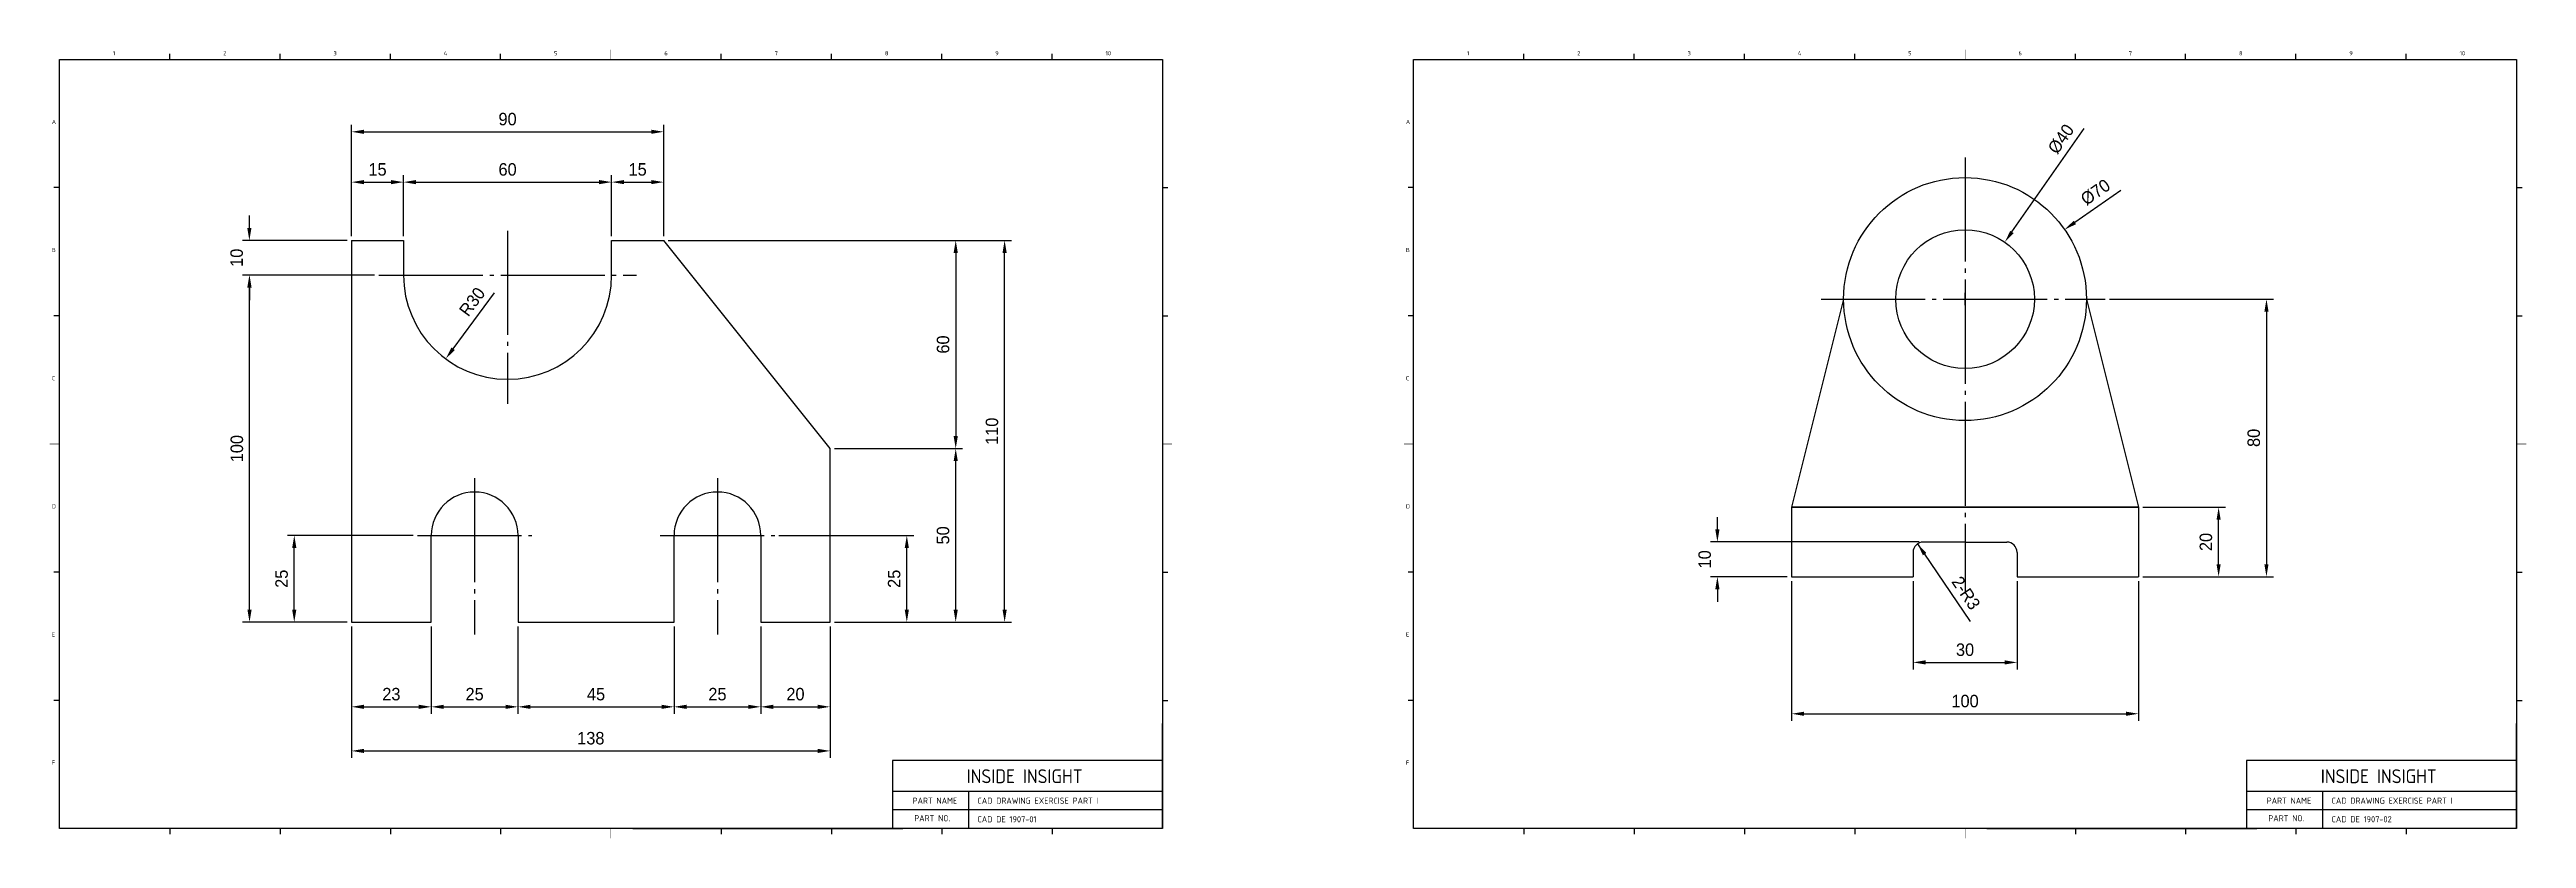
# Model space of a CAD drawing. Header units: inches. Extents: x 328 to 12229, y 132 to 477.
# Drawn here: x 328 to 1042, y 138 to 365 of the extents above; entities that cross this region are included whole.
import ezdxf

# ---------------------------------------------------------------- set-up
doc = ezdxf.new("R2010")
doc.units = ezdxf.units.IN
doc.header["$MEASUREMENT"] = 0
for name, pattern in [('C1', [3.52, 3, -0.2, 0.12, -0.2]), ('C2', [7.05, 6, -0.4, 0.25, -0.4]), ('D2', [11.2, 8, -0.8, 0.4, -0.8, 0.4, -0.8])]:
    doc.linetypes.add(name, pattern=pattern)
doc.layers.add('1', color=1, linetype='C2')
doc.layers.add('3', color=3, linetype='D2')
doc.styles.add('A', font='GENISO', dxfattribs={"bigfont": 'WHGTXT'})
doc.styles.get("Standard").update_dxf_attribs({"font": 'gulim.ttc'})
doc.dimstyles.new('inside insight', dxfattribs={"dimscale": 20, "dimtxt": 0.18, "dimasz": 0.18, "dimexe": 0.1, "dimexo": 0.0625, "dimgap": 0.09, "dimtad": 1, "dimdec": 0, "dimzin": 0, "dimdsep": 46, "dimtxsty": 'Standard', "dimcen": 0.09, "dimclrd": 3, "dimclre": 3, "dimclrt": 2, "dimadec": 0, "dimazin": 0, "dimtfac": 1, "dimtdec": 0, "dimtofl": 0, "dimtmove": 0, "dimatfit": 3, "dimfxl": 0, "dimtolj": 1, "dimtzin": 0, "dimarcsym": 0})

# ---------------------------------------------------------------- blocks, each defined once
blk = doc.blocks.new('*D1')
at = {"color": 3, "lineweight": -2}
for p, q in [((415.17, 311.14), (415.17, 328.69)), ((430.17, 311.14), (430.17, 328.69)), ((418.77, 326.69), (426.57, 326.69))]:
    blk.add_line(p, q, dxfattribs=at)
at = {"color": 3}
for points in [[(418.77, 327.29), (418.77, 326.09), (415.17, 326.69)], [(426.57, 326.09), (426.57, 327.29), (430.17, 326.69)]]:
    blk.add_solid(points, dxfattribs=at)
at = {"layer": 'Defpoints', "color": 0}
for p in [(430.17, 326.69), (415.17, 309.89), (430.17, 309.89)]:
    blk.add_point(p, dxfattribs=at)
at = {"color": 2, "insert": (422.67, 330.33), "char_height": 3.6, "attachment_point": 5}
blk.add_mtext('\\A1;15', dxfattribs=at)
blk = doc.blocks.new('*D2')
at = {"color": 3, "lineweight": -2}
for p, q in [((430.17, 311.14), (430.17, 328.69)), ((490.17, 311.14), (490.17, 328.69)), ((433.77, 326.69), (486.57, 326.69))]:
    blk.add_line(p, q, dxfattribs=at)
at = {"color": 3}
for points in [[(433.77, 327.29), (433.77, 326.09), (430.17, 326.69)], [(486.57, 326.09), (486.57, 327.29), (490.17, 326.69)]]:
    blk.add_solid(points, dxfattribs=at)
at = {"layer": 'Defpoints', "color": 0}
for p in [(490.17, 326.69), (430.17, 309.89), (490.17, 309.89)]:
    blk.add_point(p, dxfattribs=at)
at = {"color": 2, "insert": (460.17, 330.33), "char_height": 3.6, "attachment_point": 5}
blk.add_mtext('\\A1;60', dxfattribs=at)
blk = doc.blocks.new('*D3')
at = {"color": 3, "lineweight": -2}
for p, q in [((490.17, 311.14), (490.17, 328.69)), ((505.17, 311.14), (505.17, 328.69)), ((493.77, 326.69), (501.57, 326.69))]:
    blk.add_line(p, q, dxfattribs=at)
at = {"color": 3}
for points in [[(493.77, 327.29), (493.77, 326.09), (490.17, 326.69)], [(501.57, 326.09), (501.57, 327.29), (505.17, 326.69)]]:
    blk.add_solid(points, dxfattribs=at)
at = {"layer": 'Defpoints', "color": 0}
for p in [(505.17, 326.69), (490.17, 309.89), (505.17, 309.89)]:
    blk.add_point(p, dxfattribs=at)
at = {"color": 2, "insert": (497.67, 330.33), "char_height": 3.6, "attachment_point": 5}
blk.add_mtext('\\A1;15', dxfattribs=at)
blk = doc.blocks.new('*D4')
at = {"color": 3, "lineweight": -2}
for p, q in [((415.17, 198.64), (415.17, 173.49)), ((438.17, 198.64), (438.17, 173.49)), ((418.77, 175.49), (434.57, 175.49))]:
    blk.add_line(p, q, dxfattribs=at)
at = {"color": 3}
for points in [[(418.77, 176.09), (418.77, 174.89), (415.17, 175.49)], [(434.57, 174.89), (434.57, 176.09), (438.17, 175.49)]]:
    blk.add_solid(points, dxfattribs=at)
at = {"layer": 'Defpoints', "color": 0}
for p in [(415.17, 199.89), (438.17, 199.89), (438.17, 175.49)]:
    blk.add_point(p, dxfattribs=at)
at = {"color": 2, "insert": (426.67, 179.13), "char_height": 3.6, "attachment_point": 5}
blk.add_mtext('\\A1;23', dxfattribs=at)
blk = doc.blocks.new('*D5')
at = {"color": 3, "lineweight": -2}
for p, q in [((438.17, 198.64), (438.17, 173.49)), ((463.17, 198.64), (463.17, 173.49)), ((441.77, 175.49), (459.57, 175.49))]:
    blk.add_line(p, q, dxfattribs=at)
at = {"color": 3}
for points in [[(441.77, 176.09), (441.77, 174.89), (438.17, 175.49)], [(459.57, 174.89), (459.57, 176.09), (463.17, 175.49)]]:
    blk.add_solid(points, dxfattribs=at)
at = {"layer": 'Defpoints', "color": 0}
for p in [(438.17, 199.89), (463.17, 199.89), (463.17, 175.49)]:
    blk.add_point(p, dxfattribs=at)
at = {"color": 2, "insert": (450.67, 179.13), "char_height": 3.6, "attachment_point": 5}
blk.add_mtext('\\A1;25', dxfattribs=at)
blk = doc.blocks.new('*D6')
at = {"color": 3, "lineweight": -2}
for p, q in [((463.17, 198.64), (463.17, 173.49)), ((508.17, 198.64), (508.17, 173.49)), ((466.77, 175.49), (504.57, 175.49))]:
    blk.add_line(p, q, dxfattribs=at)
at = {"color": 3}
for points in [[(466.77, 176.09), (466.77, 174.89), (463.17, 175.49)], [(504.57, 174.89), (504.57, 176.09), (508.17, 175.49)]]:
    blk.add_solid(points, dxfattribs=at)
at = {"layer": 'Defpoints', "color": 0}
for p in [(463.17, 199.89), (508.17, 199.89), (508.17, 175.49)]:
    blk.add_point(p, dxfattribs=at)
at = {"color": 2, "insert": (485.67, 179.13), "char_height": 3.6, "attachment_point": 5}
blk.add_mtext('\\A1;45', dxfattribs=at)
blk = doc.blocks.new('*D7')
at = {"color": 3, "lineweight": -2}
for p, q in [((508.17, 198.64), (508.17, 173.49)), ((533.17, 198.64), (533.17, 173.49)), ((511.77, 175.49), (529.57, 175.49))]:
    blk.add_line(p, q, dxfattribs=at)
at = {"color": 3}
for points in [[(511.77, 176.09), (511.77, 174.89), (508.17, 175.49)], [(529.57, 174.89), (529.57, 176.09), (533.17, 175.49)]]:
    blk.add_solid(points, dxfattribs=at)
at = {"layer": 'Defpoints', "color": 0}
for p in [(508.17, 199.89), (533.17, 199.89), (533.17, 175.49)]:
    blk.add_point(p, dxfattribs=at)
at = {"color": 2, "insert": (520.67, 179.13), "char_height": 3.6, "attachment_point": 5}
blk.add_mtext('\\A1;25', dxfattribs=at)
blk = doc.blocks.new('*D8')
at = {"color": 3, "lineweight": -2}
for p, q in [((533.17, 198.64), (533.17, 173.49)), ((553.17, 198.64), (553.17, 173.49)), ((536.77, 175.49), (549.57, 175.49))]:
    blk.add_line(p, q, dxfattribs=at)
at = {"color": 3}
for points in [[(536.77, 176.09), (536.77, 174.89), (533.17, 175.49)], [(549.57, 174.89), (549.57, 176.09), (553.17, 175.49)]]:
    blk.add_solid(points, dxfattribs=at)
at = {"layer": 'Defpoints', "color": 0}
for p in [(533.17, 199.89), (553.17, 199.89), (553.17, 175.49)]:
    blk.add_point(p, dxfattribs=at)
at = {"color": 2, "insert": (543.17, 179.13), "char_height": 3.6, "attachment_point": 5}
blk.add_mtext('\\A1;20', dxfattribs=at)
blk = doc.blocks.new('*D9')
at = {"color": 3, "lineweight": -2}
for p, q in [((538.42, 224.89), (577.27, 224.89)), ((575.27, 203.49), (575.27, 221.29)), ((554.42, 199.89), (577.27, 199.89))]:
    blk.add_line(p, q, dxfattribs=at)
at = {"color": 3}
for points in [[(575.87, 221.29), (574.67, 221.29), (575.27, 224.89)], [(574.67, 203.49), (575.87, 203.49), (575.27, 199.89)]]:
    blk.add_solid(points, dxfattribs=at)
at = {"layer": 'Defpoints', "color": 0}
for p in [(537.17, 224.89), (575.27, 224.89), (553.17, 199.89)]:
    blk.add_point(p, dxfattribs=at)
at = {"color": 2, "insert": (571.63, 212.39), "char_height": 3.6, "attachment_point": 5, "rotation": 90}
blk.add_mtext('\\A1;25', dxfattribs=at)
blk = doc.blocks.new('*D10')
at = {"color": 3, "lineweight": -2}
for p, q in [((554.42, 249.89), (591.37, 249.89)), ((589.37, 203.49), (589.37, 246.29)), ((554.42, 199.89), (591.37, 199.89))]:
    blk.add_line(p, q, dxfattribs=at)
at = {"color": 3}
for points in [[(589.97, 246.29), (588.77, 246.29), (589.37, 249.89)], [(588.77, 203.49), (589.97, 203.49), (589.37, 199.89)]]:
    blk.add_solid(points, dxfattribs=at)
at = {"layer": 'Defpoints', "color": 0}
for p in [(553.17, 249.89), (589.37, 249.89), (553.17, 199.89)]:
    blk.add_point(p, dxfattribs=at)
at = {"color": 2, "insert": (585.73, 224.89), "char_height": 3.6, "attachment_point": 5, "rotation": 90}
blk.add_mtext('\\A1;50', dxfattribs=at)
blk = doc.blocks.new('*D11')
at = {"color": 3, "lineweight": -2}
for p, q in [((506.42, 309.89), (591.37, 309.89)), ((589.37, 306.29), (589.37, 253.49)), ((554.42, 249.89), (591.37, 249.89))]:
    blk.add_line(p, q, dxfattribs=at)
at = {"color": 3}
for points in [[(589.97, 306.29), (588.77, 306.29), (589.37, 309.89)], [(588.77, 253.49), (589.97, 253.49), (589.37, 249.89)]]:
    blk.add_solid(points, dxfattribs=at)
at = {"layer": 'Defpoints', "color": 0}
for p in [(505.17, 309.89), (553.17, 249.89), (589.37, 249.89)]:
    blk.add_point(p, dxfattribs=at)
at = {"color": 2, "insert": (585.73, 279.89), "char_height": 3.6, "attachment_point": 5, "rotation": 90}
blk.add_mtext('\\A1;60', dxfattribs=at)
blk = doc.blocks.new('*D12')
at = {"color": 3, "lineweight": -2}
for p, q in [((415.17, 198.64), (415.17, 160.79)), ((553.17, 198.64), (553.17, 160.79)), ((418.77, 162.79), (549.57, 162.79))]:
    blk.add_line(p, q, dxfattribs=at)
at = {"color": 3}
for points in [[(418.77, 163.39), (418.77, 162.19), (415.17, 162.79)], [(549.57, 162.19), (549.57, 163.39), (553.17, 162.79)]]:
    blk.add_solid(points, dxfattribs=at)
at = {"layer": 'Defpoints', "color": 0}
for p in [(415.17, 199.89), (553.17, 199.89), (553.17, 162.79)]:
    blk.add_point(p, dxfattribs=at)
at = {"color": 2, "insert": (484.17, 166.43), "char_height": 3.6, "attachment_point": 5}
blk.add_mtext('\\A1;138', dxfattribs=at)
blk = doc.blocks.new('*D13')
at = {"color": 3, "lineweight": -2}
for p, q in [((415.17, 311.14), (415.17, 343.19)), ((505.17, 311.14), (505.17, 343.19)), ((418.77, 341.19), (501.57, 341.19))]:
    blk.add_line(p, q, dxfattribs=at)
at = {"color": 3}
for points in [[(418.77, 341.79), (418.77, 340.59), (415.17, 341.19)], [(501.57, 340.59), (501.57, 341.79), (505.17, 341.19)]]:
    blk.add_solid(points, dxfattribs=at)
at = {"layer": 'Defpoints', "color": 0}
for p in [(505.17, 341.19), (415.17, 309.89), (505.17, 309.89)]:
    blk.add_point(p, dxfattribs=at)
at = {"color": 2, "insert": (460.17, 344.83), "char_height": 3.6, "attachment_point": 5}
blk.add_mtext('\\A1;90', dxfattribs=at)
blk = doc.blocks.new('*D14')
at = {"color": 3, "lineweight": -2}
for p, q in [((506.42, 309.89), (605.47, 309.89)), ((603.47, 203.49), (603.47, 306.29)), ((554.42, 199.89), (605.47, 199.89))]:
    blk.add_line(p, q, dxfattribs=at)
at = {"color": 3}
for points in [[(604.07, 306.29), (602.87, 306.29), (603.47, 309.89)], [(602.87, 203.49), (604.07, 203.49), (603.47, 199.89)]]:
    blk.add_solid(points, dxfattribs=at)
at = {"layer": 'Defpoints', "color": 0}
for p in [(505.17, 309.89), (603.47, 309.89), (553.17, 199.89)]:
    blk.add_point(p, dxfattribs=at)
at = {"color": 2, "insert": (599.83, 254.89), "char_height": 3.6, "attachment_point": 5, "rotation": 90}
blk.add_mtext('\\A1;110', dxfattribs=at)
blk = doc.blocks.new('*D15')
at = {"color": 3, "lineweight": -2}
for p, q in [((432.92, 224.89), (396.67, 224.89)), ((398.67, 203.49), (398.67, 221.29)), ((413.92, 199.89), (396.67, 199.89))]:
    blk.add_line(p, q, dxfattribs=at)
at = {"color": 3}
for points in [[(399.27, 221.29), (398.07, 221.29), (398.67, 224.89)], [(398.07, 203.49), (399.27, 203.49), (398.67, 199.89)]]:
    blk.add_solid(points, dxfattribs=at)
at = {"layer": 'Defpoints', "color": 0}
for p in [(398.67, 224.89), (434.17, 224.89), (415.17, 199.89)]:
    blk.add_point(p, dxfattribs=at)
at = {"color": 2, "insert": (395.03, 212.39), "char_height": 3.6, "attachment_point": 5, "rotation": 90}
blk.add_mtext('\\A1;25', dxfattribs=at)
blk = doc.blocks.new('*D16')
at = {"color": 3, "lineweight": -2}
for p, q in [((421.8, 299.89), (383.77, 299.89)), ((385.77, 203.49), (385.77, 296.29)), ((413.92, 199.89), (383.77, 199.89))]:
    blk.add_line(p, q, dxfattribs=at)
at = {"color": 3}
for points in [[(386.37, 296.29), (385.17, 296.29), (385.77, 299.89)], [(385.17, 203.49), (386.37, 203.49), (385.77, 199.89)]]:
    blk.add_solid(points, dxfattribs=at)
at = {"layer": 'Defpoints', "color": 0}
for p in [(385.77, 299.89), (423.05, 299.89), (415.17, 199.89)]:
    blk.add_point(p, dxfattribs=at)
at = {"color": 2, "insert": (382.13, 249.89), "char_height": 3.6, "attachment_point": 5, "rotation": 90}
blk.add_mtext('\\A1;100', dxfattribs=at)
blk = doc.blocks.new('*D17')
at = {"color": 3, "lineweight": -2}
for p, q in [((385.72, 313.49), (385.72, 317.09)), ((413.92, 309.89), (383.72, 309.89)), ((421.8, 299.89), (383.72, 299.89)), ((385.72, 296.29), (385.72, 292.69))]:
    blk.add_line(p, q, dxfattribs=at)
at = {"color": 3}
for points in [[(385.12, 313.49), (386.32, 313.49), (385.72, 309.89)], [(386.32, 296.29), (385.12, 296.29), (385.72, 299.89)]]:
    blk.add_solid(points, dxfattribs=at)
at = {"layer": 'Defpoints', "color": 0}
for p in [(415.17, 309.89), (385.72, 299.89), (423.05, 299.89)]:
    blk.add_point(p, dxfattribs=at)
at = {"color": 2, "insert": (382.07, 304.89), "char_height": 3.6, "attachment_point": 5, "rotation": 90}
blk.add_mtext('\\A1;10', dxfattribs=at)
blk = doc.blocks.new('*D18')
at = {"color": 3, "lineweight": -2}
blk.add_line((444.47, 278.66), (456.39, 294.77), dxfattribs=at)
at = {"color": 3}
blk.add_solid([(443.99, 279.02), (444.96, 278.3), (442.33, 275.77)], dxfattribs=at)
at = {"layer": 'Defpoints', "color": 0}
for p in [(460.17, 299.89), (442.33, 275.77)]:
    blk.add_point(p, dxfattribs=at)
at = {"color": 2, "insert": (449.97, 292.22), "char_height": 3.6, "attachment_point": 5, "rotation": 53.51171}
blk.add_mtext('\\A1;R30', dxfattribs=at)
blk = doc.blocks.new('*D19')
at = {"color": 3, "lineweight": -2}
blk.add_line((925.25, 324.3), (912.03, 315.07), dxfattribs=at)
at = {"color": 3}
for p, q in [((878.57, 292.99), (882.17, 292.99)), ((880.37, 291.19), (880.37, 294.79))]:
    blk.add_line(p, q, dxfattribs=at)
blk.add_solid([(911.68, 315.56), (912.37, 314.58), (909.07, 313.01)], dxfattribs=at)
at = {"layer": 'Defpoints', "color": 0}
for p in [(909.07, 313.01), (851.66, 272.96)]:
    blk.add_point(p, dxfattribs=at)
at = {"color": 2, "insert": (917.98, 323.78), "char_height": 3.6, "attachment_point": 5, "rotation": 34.90213}
blk.add_mtext('\\A1;%%c70', dxfattribs=at)
blk = doc.blocks.new('*D20')
at = {"color": 3, "lineweight": -2}
blk.add_line((893.89, 312.33), (914.7, 342.1), dxfattribs=at)
at = {"color": 3}
for p, q in [((878.57, 292.99), (882.17, 292.99)), ((880.37, 291.19), (880.37, 294.79))]:
    blk.add_line(p, q, dxfattribs=at)
blk.add_solid([(893.4, 312.67), (894.38, 311.99), (891.83, 309.38)], dxfattribs=at)
at = {"layer": 'Defpoints', "color": 0}
for p in [(891.83, 309.38), (868.91, 276.59)]:
    blk.add_point(p, dxfattribs=at)
at = {"color": 2, "insert": (908.05, 339.11), "char_height": 3.6, "attachment_point": 5, "rotation": 55.04792}
blk.add_mtext('\\A1;%%c40', dxfattribs=at)
blk = doc.blocks.new('*D21')
at = {"color": 3, "lineweight": -2}
for p, q in [((922.02, 292.99), (969.27, 292.99)), ((967.27, 289.39), (967.27, 216.59)), ((931.62, 212.99), (969.27, 212.99))]:
    blk.add_line(p, q, dxfattribs=at)
at = {"color": 3}
for points in [[(967.87, 289.39), (966.67, 289.39), (967.27, 292.99)], [(966.67, 216.59), (967.87, 216.59), (967.27, 212.99)]]:
    blk.add_solid(points, dxfattribs=at)
at = {"layer": 'Defpoints', "color": 0}
for p in [(920.77, 292.99), (930.37, 212.99), (967.27, 212.99)]:
    blk.add_point(p, dxfattribs=at)
at = {"color": 2, "insert": (963.62, 252.99), "char_height": 3.6, "attachment_point": 5, "rotation": 90}
blk.add_mtext('\\A1;80', dxfattribs=at)
blk = doc.blocks.new('*D22')
at = {"color": 3, "lineweight": -2}
for p, q in [((931.62, 232.99), (955.47, 232.99)), ((953.47, 216.59), (953.47, 229.39)), ((931.62, 212.99), (955.47, 212.99))]:
    blk.add_line(p, q, dxfattribs=at)
at = {"color": 3}
for points in [[(954.07, 229.39), (952.87, 229.39), (953.47, 232.99)], [(952.87, 216.59), (954.07, 216.59), (953.47, 212.99)]]:
    blk.add_solid(points, dxfattribs=at)
at = {"layer": 'Defpoints', "color": 0}
for p in [(930.37, 232.99), (953.47, 232.99), (930.37, 212.99)]:
    blk.add_point(p, dxfattribs=at)
at = {"color": 2, "insert": (949.82, 222.99), "char_height": 3.6, "attachment_point": 5, "rotation": 90}
blk.add_mtext('\\A1;20', dxfattribs=at)
blk = doc.blocks.new('*D23')
at = {"color": 3, "lineweight": -2}
for p, q in [((865.37, 211.74), (865.37, 186.29)), ((895.37, 211.74), (895.37, 186.29)), ((868.97, 188.29), (891.77, 188.29))]:
    blk.add_line(p, q, dxfattribs=at)
at = {"color": 3}
for points in [[(868.97, 188.89), (868.97, 187.69), (865.37, 188.29)], [(891.77, 187.69), (891.77, 188.89), (895.37, 188.29)]]:
    blk.add_solid(points, dxfattribs=at)
at = {"layer": 'Defpoints', "color": 0}
for p in [(865.37, 212.99), (895.37, 212.99), (895.37, 188.29)]:
    blk.add_point(p, dxfattribs=at)
at = {"color": 2, "insert": (880.37, 191.93), "char_height": 3.6, "attachment_point": 5}
blk.add_mtext('\\A1;30', dxfattribs=at)
blk = doc.blocks.new('*D24')
at = {"color": 3, "lineweight": -2}
for p, q in [((830.37, 211.74), (830.37, 171.49)), ((930.37, 211.74), (930.37, 171.49)), ((833.97, 173.49), (926.77, 173.49))]:
    blk.add_line(p, q, dxfattribs=at)
at = {"color": 3}
for points in [[(833.97, 174.09), (833.97, 172.89), (830.37, 173.49)], [(926.77, 172.89), (926.77, 174.09), (930.37, 173.49)]]:
    blk.add_solid(points, dxfattribs=at)
at = {"layer": 'Defpoints', "color": 0}
for p in [(830.37, 212.99), (930.37, 212.99), (930.37, 173.49)]:
    blk.add_point(p, dxfattribs=at)
at = {"color": 2, "insert": (880.37, 177.13), "char_height": 3.6, "attachment_point": 5}
blk.add_mtext('\\A1;100', dxfattribs=at)
blk = doc.blocks.new('*D25')
at = {"color": 3, "lineweight": -2}
for p, q in [((808.97, 226.59), (808.97, 230.19)), ((867.12, 222.99), (806.97, 222.99)), ((829.12, 212.99), (806.97, 212.99)), ((808.97, 209.39), (808.97, 205.79))]:
    blk.add_line(p, q, dxfattribs=at)
at = {"color": 3}
for points in [[(808.37, 226.59), (809.57, 226.59), (808.97, 222.99)], [(809.57, 209.39), (808.37, 209.39), (808.97, 212.99)]]:
    blk.add_solid(points, dxfattribs=at)
at = {"layer": 'Defpoints', "color": 0}
for p in [(808.97, 222.99), (868.37, 222.99), (830.37, 212.99)]:
    blk.add_point(p, dxfattribs=at)
at = {"color": 2, "insert": (805.32, 217.99), "char_height": 3.6, "attachment_point": 5, "rotation": 90}
blk.add_mtext('\\A1;10', dxfattribs=at)
blk = doc.blocks.new('*D26')
at = {"color": 3, "lineweight": -2}
blk.add_line((866.69, 222.47), (881.8, 200.05), dxfattribs=at)
at = {"color": 3}
blk.add_solid([(869.2, 219.82), (868.21, 219.15), (866.69, 222.47)], dxfattribs=at)
at = {"layer": 'Defpoints', "color": 0}
for p in [(866.69, 222.47), (868.37, 219.99)]:
    blk.add_point(p, dxfattribs=at)
at = {"color": 2, "insert": (880.64, 208.3), "char_height": 3.6, "attachment_point": 5, "rotation": 303.95906}
blk.add_mtext('\\A1;2-R3', dxfattribs=at)
blk = doc.blocks.new('INSIDE INSIGHT TITLE BLOCK')
at = {"linetype": 'Continuous'}
for p, q in [((721.37, 362.03), (1039.37, 362.03)), ((721.37, 140.43), (721.37, 362.03)), ((1039.37, 362.03), (1039.37, 140.43)), ((1039.37, 140.43), (721.37, 140.43))]:
    blk.add_line(p, q, dxfattribs=at)
at = {"layer": '3', "color": 3, "linetype": 'Continuous'}
for p, q in [((753.17, 362.03), (753.17, 363.63)), ((784.97, 362.03), (784.97, 363.63)), ((848.57, 362.03), (848.57, 363.63)), ((912.17, 362.03), (912.17, 363.63)), ((943.97, 362.03), (943.97, 363.63)), ((975.77, 362.03), (975.77, 363.63)), ((1007.57, 362.03), (1007.57, 363.63)), ((721.37, 325.11), (719.77, 325.11)), ((1039.37, 325.11), (1040.97, 325.11)), ((721.37, 288.19), (719.77, 288.19)), ((1039.37, 288.19), (1040.97, 288.19)), ((721.37, 214.27), (719.77, 214.27)), ((1039.37, 214.27), (1040.97, 214.27)), ((721.37, 177.35), (719.77, 177.35)), ((1039.37, 177.35), (1040.97, 177.35)), ((1039.37, 140.43), (1039.37, 170.72)), ((1039.37, 160.03), (961.55, 160.03)), ((961.55, 160.03), (961.55, 140.43)), ((1039.37, 151.12), (961.55, 151.12)), ((983.53, 140.43), (983.53, 151.12)), ((1039.37, 145.77), (961.55, 145.77)), ((753.17, 140.43), (753.17, 138.83)), ((784.97, 140.43), (784.97, 138.83)), ((816.77, 140.43), (816.77, 138.83)), ((848.57, 140.43), (848.57, 138.83)), ((886.68, 140.43), (964.49, 140.43)), ((912.17, 140.43), (912.17, 138.83)), ((975.77, 140.43), (975.77, 138.83))]:
    blk.add_line(p, q, dxfattribs=at)
at = {"layer": '3', "linetype": 'Continuous'}
blk.add_line((816.77, 362.03), (816.77, 363.63), dxfattribs=at)
at = {"layer": '3', "color": 3, "linetype": 'Continuous', "const_width": 0.12}
for points in [[(880.37, 362.03), (880.37, 364.83)], [(721.37, 251.23), (718.57, 251.23)], [(1039.37, 251.23), (1042.17, 251.23)], [(880.37, 140.43), (880.37, 137.63)]]:
    blk.add_lwpolyline(points, dxfattribs=at)
at = {"linetype": 'Continuous', "style": 'A'}
for s, height, p in [('1', 1.2, (736.77, 363.23)), ('2', 1.2, (768.57, 363.23)), ('3', 1.2, (800.37, 363.23)), ('4', 1.2, (832.17, 363.23)), ('5', 1.2, (863.97, 363.23)), ('6', 1.2, (895.77, 363.23)), ('7', 1.2, (927.57, 363.23)), ('8', 1.2, (959.37, 363.23)), ('9', 1.2, (991.17, 363.23)), ('10', 1.2, (1022.97, 363.23)), ('A', 1.2, (719.17, 343.43)), ('B', 1.2, (719.17, 306.51)), ('C', 1.2, (719.17, 269.59)), ('D', 1.2, (719.17, 232.67)), ('E', 1.2, (719.17, 195.75)), ('F', 1.2, (719.17, 158.83)), ('PART NAME', 1.782, (967.34, 147.56)), ('PART NO.', 1.782, (967.81, 142.51))]:
    blk.add_text(s, height=height, dxfattribs=at).set_placement(p)
at = {"insert": (982.94, 157.48), "char_height": 3.9942, "width": 47.99, "attachment_point": 1, "style": 'A'}
blk.add_mtext('INSIDE INSIGHT', dxfattribs=at)

msp = doc.modelspace()

# ---------------------------------------------------------------- linework, layer by layer
at = {"linetype": 'Continuous'}
for p, q in [((330.971545, 362.027268), (648.971545, 362.027268)), ((330.971545, 140.427268), (330.971545, 362.027268)), ((648.971545, 362.027268), (648.971545, 140.427268)), ((648.971545, 140.427268), (330.971545, 140.427268))]:
    msp.add_line(p, q, dxfattribs=at)
for p, q in [((415.173608, 309.885716), (430.173608, 309.885716)), ((415.173608, 309.885716), (415.173608, 199.885716)), ((430.173608, 309.885716), (430.173608, 299.885716)), ((490.173608, 299.885716), (490.173608, 309.885716)), ((490.173608, 309.885716), (505.173608, 309.885716)), ((553.173608, 249.885716), (505.173608, 309.885716)), ((845.368615, 292.985716), (830.368615, 232.985716)), ((915.368615, 292.985716), (930.368615, 232.985716)), ((553.173608, 199.885716), (553.173608, 249.885716)), ((880.368615, 232.985716), (830.368615, 232.985716)), ((830.368615, 232.985716), (880.368615, 232.985716)), ((830.368615, 232.985716), (830.368615, 212.985716)), ((880.368615, 232.985716), (930.368615, 232.985716)), ((930.368615, 232.985716), (880.368615, 232.985716)), ((930.368615, 232.985716), (930.368615, 212.985716)), ((438.173608, 199.885716), (438.173608, 224.885716)), ((463.173608, 224.885716), (463.173608, 199.885716)), ((508.173608, 199.885716), (508.173608, 224.885716)), ((533.173608, 224.885716), (533.173608, 199.885716)), ((880.368615, 222.985716), (868.368615, 222.985716)), ((880.368615, 222.985716), (892.368615, 222.985716)), ((865.368615, 219.985716), (865.368615, 212.985716)), ((895.368615, 219.985716), (895.368615, 212.985716)), ((830.368615, 212.985716), (865.368615, 212.985716)), ((895.368615, 212.985716), (930.368615, 212.985716)), ((415.173608, 199.885716), (438.173608, 199.885716)), ((463.173608, 199.885716), (508.173608, 199.885716)), ((533.173608, 199.885716), (553.173608, 199.885716))]:
    msp.add_line(p, q)
for radius in [35, 20]:
    msp.add_circle((880.368615, 292.985716), radius)
for centre, radius, start, end in [((460.173608, 299.885716), 30, 180, 0), ((450.673608, 224.885716), 12.5, 0, 180), ((520.673608, 224.885716), 12.5, 0, 180), ((868.368615, 219.985716), 3, 90, 180), ((892.368615, 219.985716), 3, 0, 90)]:
    msp.add_arc(centre, radius, start, end)
at = {"layer": '1', "linetype": 'C1', "ltscale": 10}
for p, q in [((880.368615, 333.785716), (880.368615, 208.185716)), ((460.173608, 312.685716), (460.173608, 262.760716)), ((423.048608, 299.885716), (497.298608, 299.885716)), ((838.868615, 292.985716), (920.768615, 292.985716)), ((450.673608, 241.385716), (450.673608, 196.285716)), ((520.673608, 241.385716), (520.673608, 196.285716)), ((434.173608, 224.885716), (467.173608, 224.885716)), ((504.173608, 224.885716), (537.173608, 224.885716))]:
    msp.add_line(p, q, dxfattribs=at)
at = {"layer": '3', "color": 3, "linetype": 'Continuous'}
for p, q in [((362.771545, 362.027268), (362.771545, 363.627268)), ((394.571545, 362.027268), (394.571545, 363.627268)), ((458.171545, 362.027268), (458.171545, 363.627268)), ((521.771545, 362.027268), (521.771545, 363.627268)), ((553.571545, 362.027268), (553.571545, 363.627268)), ((585.371545, 362.027268), (585.371545, 363.627268)), ((617.171545, 362.027268), (617.171545, 363.627268)), ((330.971545, 325.107268), (329.371545, 325.107268)), ((648.971545, 325.107268), (650.571545, 325.107268)), ((330.971545, 288.187268), (329.371545, 288.187268)), ((648.971545, 288.187268), (650.571545, 288.187268)), ((330.971545, 214.267268), (329.371545, 214.267268)), ((648.971545, 214.267268), (650.571545, 214.267268)), ((330.971545, 177.347268), (329.371545, 177.347268)), ((648.971545, 177.347268), (650.571545, 177.347268)), ((648.971545, 140.427268), (648.971545, 170.721268)), ((648.971545, 160.029268), (571.157545, 160.029268)), ((571.157545, 160.029268), (571.157545, 140.427268)), ((648.971545, 151.119268), (571.157545, 151.119268)), ((593.135545, 140.427268), (593.135545, 151.119268)), ((648.971545, 145.773268), (571.157545, 145.773268)), ((362.771545, 140.427268), (362.771545, 138.827268)), ((394.571545, 140.427268), (394.571545, 138.827268)), ((426.371545, 140.427268), (426.371545, 138.827268)), ((458.171545, 140.427268), (458.171545, 138.827268)), ((496.283186, 140.427268), (574.097186, 140.427268)), ((521.771545, 140.427268), (521.771545, 138.827268)), ((553.571545, 140.427268), (553.571545, 138.827268)), ((585.371545, 140.427268), (585.371545, 138.827268)), ((617.171545, 140.427268), (617.171545, 138.827268)), ((943.968615, 140.427268), (943.968615, 138.827268)), ((1007.568615, 140.427268), (1007.568615, 138.827268))]:
    msp.add_line(p, q, dxfattribs=at)
at = {"layer": '3', "linetype": 'Continuous'}
msp.add_line((426.371545, 362.027268), (426.371545, 363.627268), dxfattribs=at)
at = {"layer": '3', "color": 3, "linetype": 'Continuous', "const_width": 0.12}
for points in [[(489.971545, 362.027268), (489.971545, 364.827268)], [(330.971545, 251.227268), (328.171545, 251.227268)], [(648.971545, 251.227268), (651.771545, 251.227268)], [(489.971545, 140.427268), (489.971545, 137.627268)]]:
    msp.add_lwpolyline(points, dxfattribs=at)

# ---------------------------------------------------------------- block references
msp.add_blockref('INSIDE INSIGHT TITLE BLOCK', (0, 0))

# ---------------------------------------------------------------- texts
at = {"linetype": 'Continuous', "style": 'A'}
for s, height, p in [('1', 1.2, (346.371545, 363.227268)), ('2', 1.2, (378.171545, 363.227268)), ('3', 1.2, (409.971545, 363.227268)), ('4', 1.2, (441.771545, 363.227268)), ('5', 1.2, (473.571545, 363.227268)), ('6', 1.2, (505.371545, 363.227268)), ('7', 1.2, (537.171545, 363.227268)), ('8', 1.2, (568.971545, 363.227268)), ('9', 1.2, (600.771545, 363.227268)), ('10', 1.2, (632.571545, 363.227268)), ('A', 1.2, (328.771545, 343.427268)), ('B', 1.2, (328.771545, 306.507268)), ('C', 1.2, (328.771545, 269.587268)), ('D', 1.2, (328.771545, 232.667268)), ('E', 1.2, (328.771545, 195.747268)), ('F', 1.2, (328.771545, 158.827268)), ('PART NAME', 1.782, (576.944153, 147.555268)), ('PART NO.', 1.782, (577.415134, 142.506268)), ('CAD DRAWING EXERCISE PART I ', 1.782, (595.644153, 147.555268)), ('CAD DE 1907-01', 1.782, (595.644153, 142.209268)), ('CAD DRAWING EXERCISE PART I', 1.782, (986.041223, 147.555268)), ('CAD DE 1907-02', 1.782, (986.041223, 142.209268))]:
    msp.add_text(s, height=height, dxfattribs=at).set_placement(p)
at = {"insert": (592.543608, 157.483716), "char_height": 3.994244, "width": 47.99, "attachment_point": 1, "style": 'A'}
msp.add_mtext('INSIDE INSIGHT', dxfattribs=at)

# ---------------------------------------------------------------- dimensions: what is measured, and where the dimension line sits
for base, p1, p2, picture, middle in [((505.173608, 341.185716), (415.173608, 309.885716), (505.173608, 309.885716), '*D13', (460.173608, 344.830716)), ((430.173608, 326.685716), (415.173608, 309.885716), (430.173608, 309.885716), '*D1', (422.673608, 330.334316)), ((490.173608, 326.685716), (430.173608, 309.885716), (490.173608, 309.885716), '*D2', (460.173608, 330.330716)), ((505.173608, 326.685716), (490.173608, 309.885716), (505.173608, 309.885716), '*D3', (497.673608, 330.334316)), ((930.368615, 173.485716), (830.368615, 212.985716), (930.368615, 212.985716), '*D24', (880.368615, 177.134316)), ((895.368615, 188.285716), (865.368615, 212.985716), (895.368615, 212.985716), '*D23', (880.368615, 191.930716)), ((438.173608, 175.485716), (415.173608, 199.885716), (438.173608, 199.885716), '*D4', (426.673608, 179.130716)), ((553.173608, 162.785716), (415.173608, 199.885716), (553.173608, 199.885716), '*D12', (484.173608, 166.434316)), ((463.173608, 175.485716), (438.173608, 199.885716), (463.173608, 199.885716), '*D5', (450.673608, 179.130716)), ((508.173608, 175.485716), (463.173608, 199.885716), (508.173608, 199.885716), '*D6', (485.673608, 179.132516)), ((533.173608, 175.485716), (508.173608, 199.885716), (533.173608, 199.885716), '*D7', (520.673608, 179.130716)), ((553.173608, 175.485716), (533.173608, 199.885716), (553.173608, 199.885716), '*D8', (543.173608, 179.130716))]:
    dim = msp.add_linear_dim(base=base, p1=p1, p2=p2, dimstyle='inside insight')
    dim.commit()
    dim.dimension.update_dxf_attribs({"geometry": picture, "text_midpoint": middle})
dim = msp.add_diameter_dim_2p(p1=(868.910792, 276.593087), p2=(891.826439, 309.378345), dimstyle='inside insight')
dim.commit()
dim.dimension.update_dxf_attribs({"geometry": '*D20', "text_midpoint": (911.109957, 336.96714), "dimtype": 163})
dim = msp.add_diameter_dim_2p(p1=(851.664043, 272.959544), p2=(909.073187, 313.011888), dimstyle='inside insight')
dim.commit()
dim.dimension.update_dxf_attribs({"geometry": '*D19', "text_midpoint": (917.977318, 323.780335)})
for base, p1, p2, picture, middle in [((385.719554, 299.885716), (415.173608, 309.885716), (423.048608, 299.885716), '*D17', (385.719554, 304.885716)), ((808.968615, 222.985716), (830.368615, 212.985716), (868.368615, 222.985716), '*D25', (808.968615, 217.985716))]:
    dim = msp.add_linear_dim(base=base, p1=p1, p2=p2, angle=90, dimstyle='inside insight')
    dim.commit()
    dim.dimension.update_dxf_attribs({"geometry": picture, "text_midpoint": middle, "dimtype": 160})
for base, p1, p2, picture, middle in [((589.373608, 249.885716), (505.173608, 309.885716), (553.173608, 249.885716), '*D11', (585.728608, 279.885716)), ((603.473608, 309.885716), (553.173608, 199.885716), (505.173608, 309.885716), '*D14', (599.825008, 254.885716)), ((385.773608, 299.885716), (415.173608, 199.885716), (423.048608, 299.885716), '*D16', (382.125008, 249.885716)), ((967.268615, 212.985716), (920.768615, 292.985716), (930.368615, 212.985716), '*D21', (963.623615, 252.985716)), ((589.373608, 249.885716), (553.173608, 199.885716), (553.173608, 249.885716), '*D10', (585.728608, 224.885716)), ((953.468615, 232.985716), (930.368615, 212.985716), (930.368615, 232.985716), '*D22', (949.823615, 222.985716)), ((398.673608, 224.885716), (415.173608, 199.885716), (434.173608, 224.885716), '*D15', (395.028608, 212.385716)), ((575.273608, 224.885716), (553.173608, 199.885716), (537.173608, 224.885716), '*D9', (571.628608, 212.385716))]:
    dim = msp.add_linear_dim(base=base, p1=p1, p2=p2, angle=90, dimstyle='inside insight')
    dim.commit()
    dim.dimension.update_dxf_attribs({"geometry": picture, "text_midpoint": middle})
dim = msp.add_radius_dim(center=(460.173608, 299.885716), mpoint=(442.333852, 275.766365), dimstyle='inside insight')
dim.commit()
dim.dimension.update_dxf_attribs({"geometry": '*D18', "text_midpoint": (452.899137, 290.050631), "dimtype": 164})
dim = msp.add_radius_dim(center=(868.368615, 219.985716), mpoint=(866.692814, 222.474027), text='2-<>', dimstyle='inside insight')
dim.commit()
dim.dimension.update_dxf_attribs({"geometry": '*D26', "text_midpoint": (877.610439, 206.263008), "dimtype": 164})

doc.saveas('drawing.dxf')
